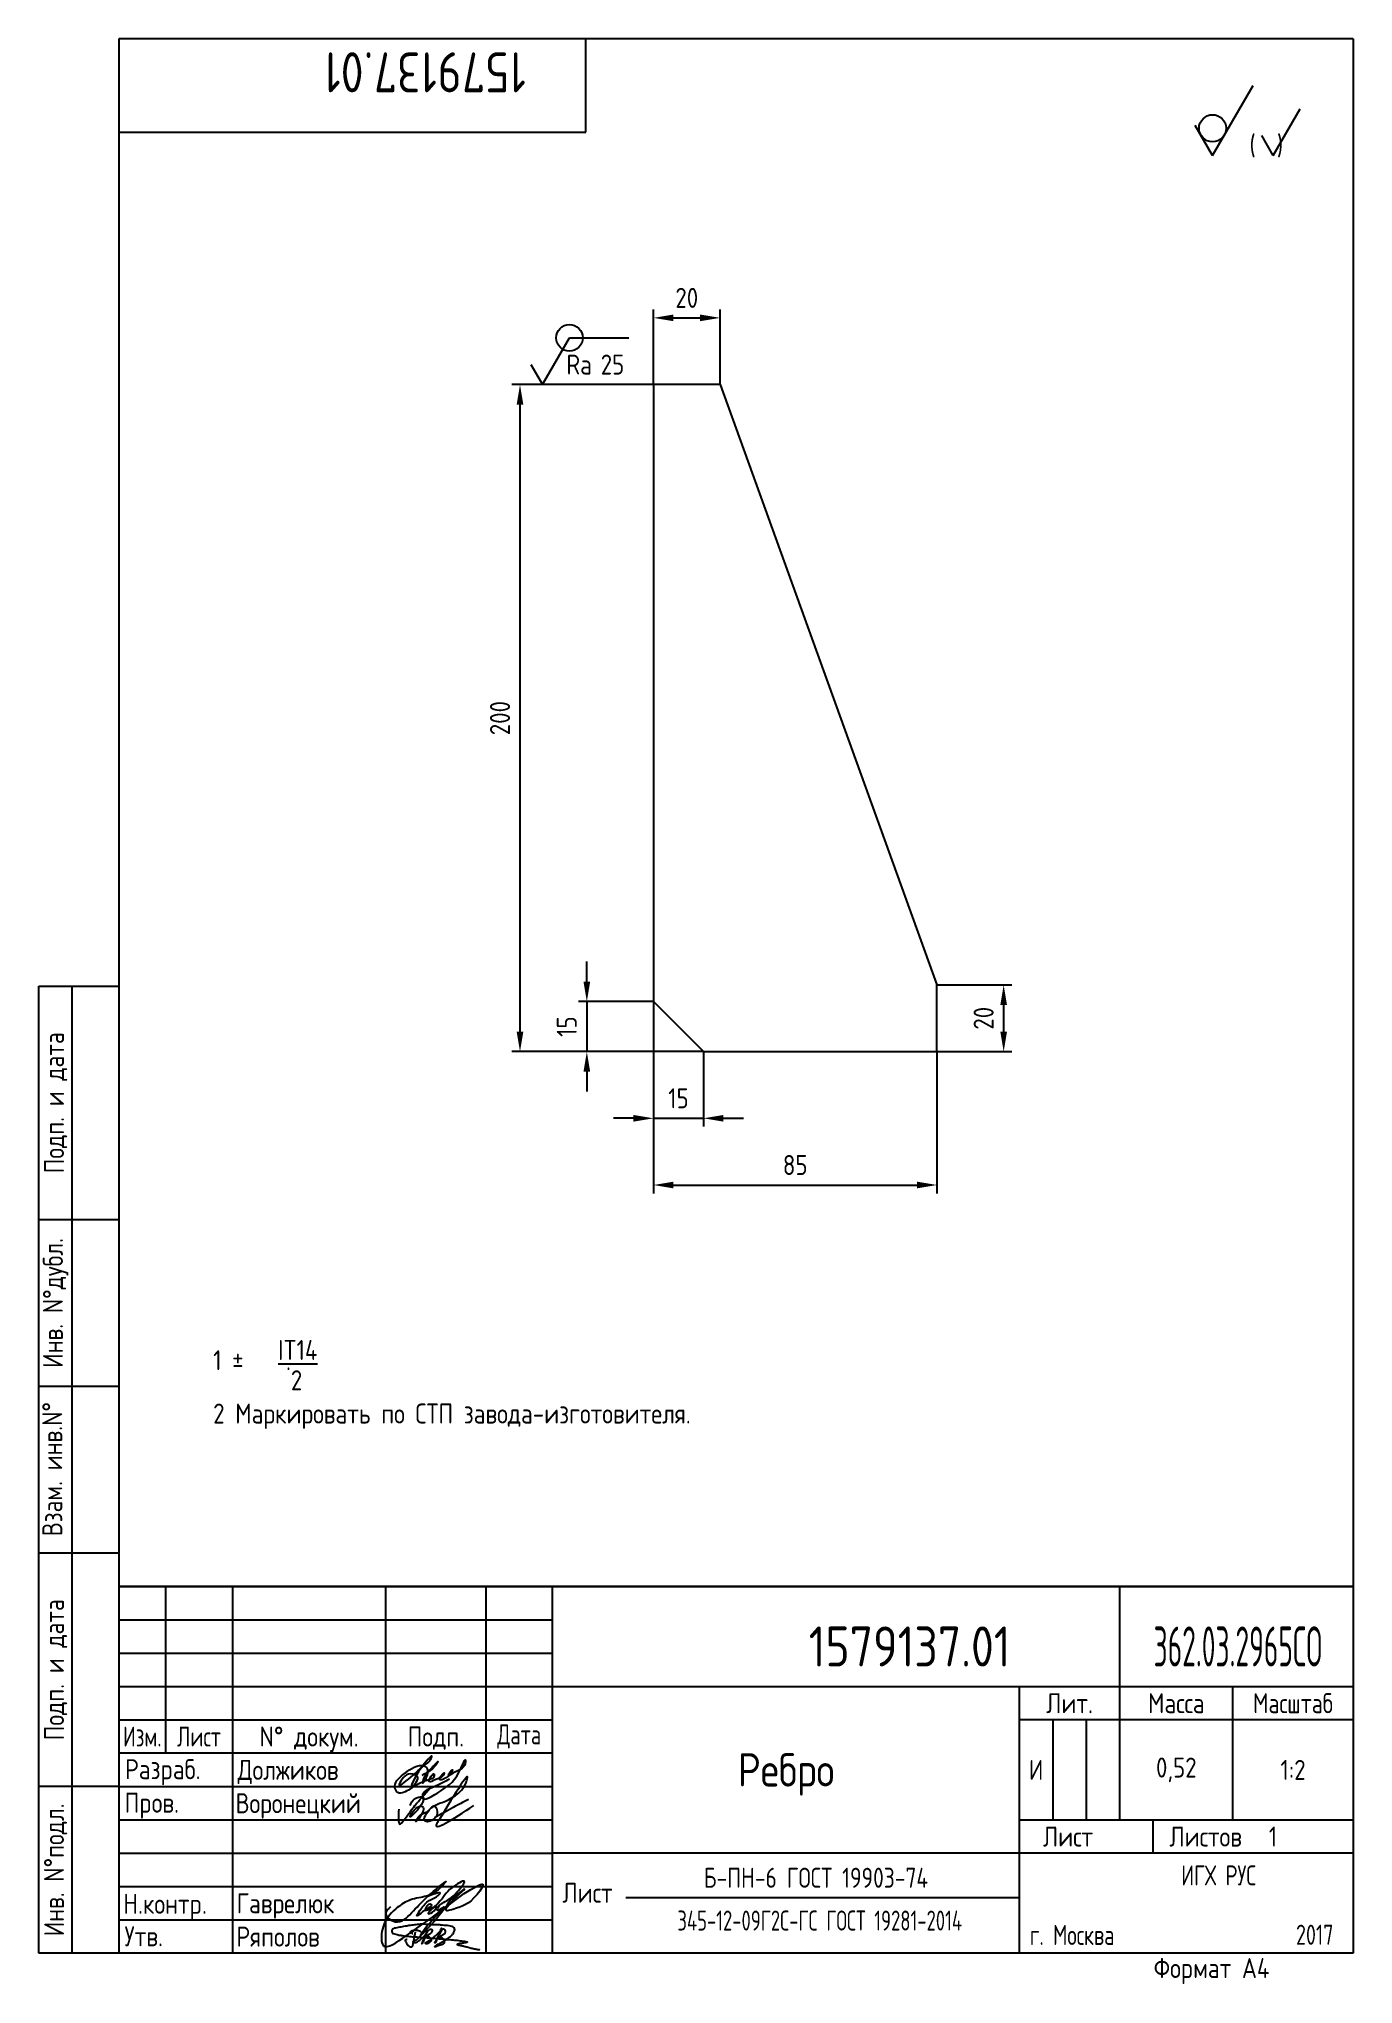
# Paper-space layout 'A4' of a CAD drawing. Header units: millimetres. Extents: x 293 to 490, y -6 to 286.
# The model-space entities are those that its viewports show. They can reach past a viewport. Long polylines and large blocks are cut down to what shows.
import ezdxf
from ezdxf.enums import TextEntityAlignment as Align

# ---------------------------------------------------------------- set-up
doc = ezdxf.new("R2010")
doc.units = ezdxf.units.MM
doc.header["$LTSCALE"] = 0.15
for name, color, linetype in [('Bord', 1, 'Continuous'), ('Cont', 6, 'Continuous'), ('Dim', 7, 'Continuous'), ('Text', 3, 'Continuous'), ('Textb', 6, 'Continuous'), ('TEXTRUS', 3, 'Continuous')]:
    doc.layers.add(name, color=color, linetype=linetype)
doc.layers.get('Defpoints').off()
doc.styles.add('Style1', font='romans.shx', dxfattribs={"width": 0.8})
doc.dimstyles.new('LIN2', dxfattribs={"dimscale": 2, "dimtxt": 3, "dimasz": 3, "dimexe": 1.25, "dimexo": 0, "dimgap": 1.5, "dimtad": 1, "dimdsep": 46, "dimtxsty": 'Style1', "dimcen": 2.5, "dimclrt": 3, "dimadec": 0, "dimazin": 0, "dimtfac": 1, "dimtmove": 0, "dimatfit": 3, "dimfxl": 1, "dimarcsym": 0})

# ---------------------------------------------------------------- blocks, each defined once
blk = doc.blocks.new('sherISO_12')
at = {"layer": 'Cont'}
for q in [(-15, -6.96), (-23.66, -12.96)]:
    blk.add_line((-21.06, -17.46), q, dxfattribs=at)
blk.add_circle((-21.06, -13.39), 2.03, dxfattribs=at)
at = {"layer": 'Text'}
for q in [(-7.92, -10.46), (-13.69, -14.46)]:
    blk.add_line((-11.96, -17.46), q, dxfattribs=at)
at = {"layer": 'Text', "style": 'Style1', "width": 0.8}
blk.add_text('(  )', height=3, dxfattribs=at).set_placement((-15.53, -17.46))
blk = doc.blocks.new('A4')
at = {"layer": 'Bord'}
for p, q in [((20, 55), (85, 55)), ((20, 50), (85, 50)), ((20, 45), (85, 45)), ((160, 40), (160, 25)), ((165, 40), (165, 25)), ((20, 30), (85, 30)), ((20, 25), (85, 25)), ((20, 20), (85, 20)), ((20, 15), (85, 15)), ((20, 10), (85, 10))]:
    blk.add_line(p, q, dxfattribs=at)
at = {"layer": 'Cont'}
for p, q in [((205, 292), (20, 292)), ((20, 292), (20, 5)), ((90, 278), (90, 292)), ((205, 292), (205, 5)), ((20, 278), (90, 278)), ((8, 5), (8, 150)), ((8, 150), (20, 150)), ((13, 5), (13, 150)), ((8, 115), (20, 115)), ((20, 90), (8, 90)), ((20, 65), (8, 65)), ((205, 60), (20, 60)), ((20, 60), (205, 60)), ((27, 60), (27, 35)), ((37, 60), (37, 5)), ((60, 5), (60, 60)), ((75, 60), (75, 5)), ((85, 5), (85, 60)), ((170, 60), (170, 25)), ((85, 45), (205, 45)), ((155, 5), (155, 45)), ((187, 25), (187, 45)), ((20, 40), (85, 40)), ((205, 40), (155, 40)), ((85, 35), (20, 35)), ((20, 30), (8, 30)), ((155, 25), (205, 25)), ((175, 25), (175, 20)), ((205, 20), (85, 20)), ((20, 5), (8, 5)), ((205, 5), (20, 5))]:
    blk.add_line(p, q, dxfattribs=at)
at = {"layer": 'Text', "style": 'Style1', "width": 0.8}
for s, p in [('Подп. и дата', (10.5, 132.5)), ('Инв. N%%dдубл.', (10.5, 102.5)), ('Взам. инв.N%%d ', (10, 78.38)), ('Подп. и дата', (10.5, 47.5)), ('Инв. N%%dподл.', (10.5, 17.5))]:
    blk.add_text(s, height=3, rotation=90, dxfattribs=at).set_placement(p, align=Align.MIDDLE)
at = {"layer": 'Text', "style": 'Style1'}
for s, width, p in [('Лит.', 0.8, (162.5, 42.5)), ('Масса', 0.8, (178.5, 42.5)), ('Масштаб', 0.75, (196, 42.5)), ('Изм.', 0.7, (23.5, 37.5)), ('Лист', 0.7, (32, 37.5)), ('N%%d докум.', 0.8, (48.5, 37.5)), ('Подп.', 0.8, (67.5, 37.5)), ('Лист', 0.8, (162.27, 22.5)), ('Листов', 0.8, (182.9, 22.5))]:
    blk.add_text(s, height=3, dxfattribs=dict(at, width=width)).set_placement(p, align=Align.MIDDLE_CENTER)
at = {"layer": 'Text', "style": 'Style1', "width": 0.7}
for s, p in [('Дата', (80, 37.5)), ('ИГХ РУС', (184.86, 16.69))]:
    blk.add_text(s, height=3, dxfattribs=at).set_placement(p, align=Align.MIDDLE)
at = {"layer": 'Text', "style": 'Style1'}
for s, width, p in [('Разpаб.', 0.8, (20.92, 31.1)), ('Пpов.', 0.8, (20.84, 26.08)), ('Н.контp.', 0.8, (20.65, 10.92)), ('Утв.', 0.8, (20.84, 6.06)), ('г. Москва', 0.7, (156.55, 6.25)), ('Фоpмат А4', 0.8, (175.11, 1.29))]:
    blk.add_text(s, height=3, dxfattribs=dict(at, width=width)).set_placement(p)
for tag, p, width in [('ФИО', (39, 31), 0.8), ('ФИО', (39, 26), 0.8), ('ГОСТ_СОРТАМЕНТА', (98.19, 14), 0.8), ('ФИО', (39, 11), 0.8), ('ФИО', (39, 6), 0.8), ('200', (192.85, 6.29), 0.7)]:
    blk.add_attdef(tag, p, '', height=3, dxfattribs=dict(at, width=width))
at = {"layer": 'Text', "style": 'Style1', "width": 0.8}
for tag, p in [('И', (157.49, 32.5)), ('700', (178.5, 32.5)), ('1:20', (196, 32.5))]:
    blk.add_attdef(tag, text='', height=3, dxfattribs=at).set_placement(p, align=Align.MIDDLE)
blk.add_attdef('Сборочный_чертеж', text='', height=3, dxfattribs=at).set_placement((120, 21.3), align=Align.CENTER)
for tag, p in [('1', (171.12, 22.5)), ('2', (193, 22.5))]:
    blk.add_attdef(tag, text='', height=3, dxfattribs=at).set_placement(p, align=Align.MIDDLE_CENTER)
blk.add_attdef('ЛИСТ', text='', height=3, dxfattribs=at).set_placement((85.99, 12.5), align=Align.MIDDLE_LEFT)
at = {"layer": 'Text', "style": 'Style1', "width": 0.7}
blk.add_attdef('%%OГОСТ_ТЕХ._ТРЕБОВАНИЙ', text='', height=3, dxfattribs=at).set_placement((98.19, 8), align=Align.BOTTOM_LEFT)
at = {"layer": 'Textb', "style": 'Style1', "width": 0.8}
blk.add_attdef('1234567', (81, 290), '', height=6, rotation=180, dxfattribs=at)
blk.add_attdef('1234567', (123.4, 48), '', height=6, dxfattribs=at)
for tag, height, p in [('123ХЯ', 6, (183.62, 48)), ('НАИМЕНОВАНИЕ', 5, (120, 30))]:
    blk.add_attdef(tag, text='', height=height, dxfattribs=at).set_placement(p, align=Align.CENTER)
blk = doc.blocks.new('A$C63F45750')
at = {"layer": 'Text'}
for points, knots in [([(3.17, 2.37), (3.12, 2.38), (3.04, 2.41), (2.94, 2.5), (2.85, 2.57), (2.79, 2.69), (2.87, 2.77), (2.99, 2.84), (3.16, 2.89), (3.36, 2.93), (3.6, 2.95), (3.82, 2.92), (4.05, 2.87), (4.25, 2.78), (4.45, 2.63), (4.46, 2.42), (4.38, 2.26), (4.28, 2.1), (4.17, 1.94), (4.03, 1.78), (3.89, 1.62), (3.75, 1.52), (3.63, 1.43), (3.49, 1.36), (3.35, 1.3), (3.24, 1.25), (3.16, 1.21), (3.12, 1.15), (3.19, 1.1), (3.27, 1.09), (3.4, 1.07), (3.55, 1.07), (3.72, 1.12), (3.92, 1.19), (4.1, 1.34), (4.26, 1.51), (4.44, 1.65), (4.59, 1.81), (4.74, 1.93), (4.84, 2.04), (4.93, 2.14), (5.07, 2.29), (5.19, 2.53), (5.28, 2.68), (5.35, 2.96), (5.23, 2.66), (5.2, 2.44), (5.04, 2.09), (4.95, 1.81), (4.86, 1.57), (4.75, 1.31), (4.67, 1.12), (4.46, 0.78), (4.62, 1.17), (4.71, 1.45), (4.88, 1.74), (5.01, 2), (5.08, 2.19), (5.19, 2.4), (5.32, 2.58), (5.4, 2.75), (5.52, 2.89), (5.65, 3.04), (5.85, 3.1), (6.02, 3.03), (6.08, 2.87), (6.03, 2.7), (5.9, 2.51), (5.7, 2.37), (5.55, 2.23), (5.4, 2.17), (5.31, 2.12), (5.12, 2.09), (5.35, 2.07), (5.48, 2), (5.64, 1.93), (5.75, 1.8), (5.85, 1.67), (5.89, 1.54), (5.89, 1.37), (5.8, 1.2), (5.63, 1.06), (5.41, 0.94), (5.23, 0.86), (5.02, 0.92), (5.13, 1.1), (5.28, 1.16), (5.44, 1.27), (5.61, 1.36), (5.74, 1.46), (5.86, 1.53), (5.95, 1.61), (6.05, 1.69), (6.15, 1.77), (6.28, 1.87), (6.46, 2.02), (6.65, 2.19), (6.83, 2.37), (6.98, 2.49), (7.11, 2.61), (7.2, 2.74), (7.32, 2.84), (7.42, 2.97), (7.48, 3.08), (7.48, 3.27), (7.34, 3.08), (7.28, 2.94), (7.18, 2.69), (7.1, 2.46), (7, 2.22), (6.93, 1.98), (6.83, 1.78), (6.73, 1.55), (6.67, 1.34), (6.6, 1.14), (6.56, 1.03), (6.39, 0.99), (6.62, 1.33), (6.75, 1.54), (6.93, 1.87), (7.05, 2.08), (7.18, 2.32), (7.33, 2.6), (7.47, 2.89), (7.6, 3.07), (7.79, 3.18), (7.95, 3.01), (8, 2.81), (7.99, 2.62), (7.94, 2.46), (7.83, 2.33), (7.69, 2.22), (7.53, 2.11), (7.37, 2.03), (7.21, 1.99), (7.11, 1.97), (6.89, 1.98), (7.07, 1.94), (7.15, 1.9), (7.27, 1.88), (7.39, 1.84), (7.52, 1.81), (7.62, 1.72), (7.7, 1.62), (7.78, 1.51), (7.83, 1.39), (7.87, 1.26), (7.88, 1.13), (7.86, 0.99), (7.75, 0.88), (7.6, 0.77), (7.4, 0.73), (7.19, 0.66), (6.97, 0.55), (6.71, 0.48), (6.57, 0.44), (6.42, 0.42), (6.52, 0.58), (6.61, 0.64), (6.81, 0.78), (7.06, 0.89), (7.33, 1.04), (7.55, 1.16), (7.7, 1.24), (7.84, 1.32), (7.99, 1.43), (8.21, 1.58), (8.48, 1.76), (8.74, 1.95), (8.97, 2.12), (9.1, 2.29), (9.23, 2.44), (9.3, 2.6), (9.37, 2.74), (9.42, 2.92), (9.45, 3.13), (9.21, 3.48), (8.67, 3.59), (8.09, 3.63), (7.57, 3.66), (7.06, 3.74), (6.57, 3.75), (6.09, 3.74), (5.67, 3.78), (5.28, 3.78), (4.96, 3.81), (4.65, 3.83), (4.31, 3.82), (3.97, 3.79), (3.61, 3.74), (3.22, 3.67), (2.86, 3.66), (2.53, 3.61), (2.18, 3.52), (1.78, 3.54), (1.38, 3.37), (0.96, 3.35), (0.58, 3.24), (0.25, 3.19), (0.03, 3.06), (-0.03, 2.83), (0.02, 2.6), (0.26, 2.38), (0.59, 2.33), (1, 2.2), (1.48, 2.15), (1.93, 2.05), (2.35, 2.02), (2.72, 2.01), (3.11, 1.94), (3.68, 1.94), (4.25, 1.83), (4.91, 1.87), (5.53, 1.76), (6.13, 1.72), (6.73, 1.71), (7.32, 1.62), (7.99, 1.55), (8.64, 1.54), (9.16, 1.46), (9.61, 1.42), (10.03, 1.4), (10.41, 1.32), (10.73, 1.29), (11.01, 1.24), (11.18, 1.23), (11.42, 1.14), (11.18, 1.06), (11.01, 1.03), (10.71, 0.98), (10.37, 0.92), (10.1, 0.91), (9.65, 0.75), (10.22, 0.67), (10.54, 0.59), (11.08, 0.47), (11.61, 0.35), (12.17, 0.15), (12.64, 0.08), (12.98, 0.03), (13.11, 0.01), (13.18, 0)], [0, 0, 0, 0, 0.153866, 0.270441, 0.388867, 0.510533, 0.592156, 0.71333, 0.90842, 1.11344, 1.349254, 1.61246, 1.782219, 2.047249, 2.291879, 2.451528, 2.651081, 2.806158, 3.017979, 3.227348, 3.462381, 3.633009, 3.75766, 3.920516, 4.080796, 4.214529, 4.291786, 4.349969, 4.397594, 4.50822, 4.594826, 4.799244, 4.954392, 5.128468, 5.437537, 5.632649, 5.842485, 6.094987, 6.293219, 6.410959, 6.551192, 6.687808, 7.022147, 7.294342, 7.425356, 7.52079, 7.946481, 8.313051, 8.59833, 8.833695, 9.090496, 9.427695, 9.601191, 9.883219, 10.093306, 10.673943, 10.798776, 10.974628, 11.287247, 11.486184, 11.648652, 11.848902, 12.027194, 12.25348, 12.40059, 12.537783, 12.716293, 12.91523, 13.208551, 13.438489, 13.549668, 13.67779, 13.77127, 13.930001, 14.029091, 14.272112, 14.434836, 14.547084, 14.739051, 14.830983, 15.061241, 15.268922, 15.500489, 15.788979, 15.879568, 16.024283, 16.221854, 16.418714, 16.593102, 16.783247, 16.91018, 17.018213, 17.135263, 17.278205, 17.430482, 17.620087, 17.979626, 18.191789, 18.388716, 18.565718, 18.714854, 18.857929, 19.039974, 19.171375, 19.283034, 19.400085, 19.618058, 19.882245, 20.150781, 20.377854, 20.649532, 20.89723, 21.042543, 21.40016, 21.557817, 21.667145, 21.752781, 21.926256, 22.412297, 22.813145, 22.961412, 23.171289, 23.607257, 23.940428, 24.110007, 24.291214, 24.48084, 24.697609, 24.904078, 25.034245, 25.218018, 25.407651, 25.573473, 25.787447, 25.930292, 26.051316, 26.18846, 26.285312, 26.406799, 26.52425, 26.630463, 26.793722, 26.898606, 27.029313, 27.171012, 27.314101, 27.419918, 27.580557, 27.709367, 27.829268, 28.024364, 28.266961, 28.41242, 28.705761, 28.989137, 29.187748, 29.233768, 29.332802, 29.529535, 29.667094, 30.039923, 30.332117, 30.61061, 30.769982, 30.856778, 31.109923, 31.313488, 31.656425, 32.066331, 32.296628, 32.49714, 32.710276, 32.891468, 33.014834, 33.177747, 33.444503, 33.618009, 34.409008, 34.914636, 35.419802, 35.95397, 36.458179, 36.88069, 37.388403, 37.738353, 38.034261, 38.353468, 38.693154, 39.037638, 39.391136, 39.787481, 40.203773, 40.488977, 40.784975, 41.26625, 41.668005, 42.070065, 42.499388, 42.869834, 43.079573, 43.213439, 43.554591, 43.717296, 44.153724, 44.506336, 45.019111, 45.587859, 45.90191, 46.270392, 46.703958, 47.093115, 47.952647, 48.44014, 49.079253, 49.808223, 50.268654, 50.851051, 51.604831, 52.298429, 52.776925, 53.1907, 53.661988, 54.042386, 54.348524, 54.616841, 54.853814, 54.983777, 55.126096, 55.333328, 55.613101, 56.008732, 56.315809, 56.59982, 56.87931, 57.399251, 57.889617, 58.432507, 59.066698, 59.660314, 59.862668, 60.07277, 60.07277, 60.07277, 60.07277]), ([(2.31, 1.53), (2.26, 1.52), (2.17, 1.51), (2.06, 1.48), (1.93, 1.38), (2.07, 1.25), (2.14, 1.11), (2.26, 0.93), (2.39, 0.72), (2.57, 0.54), (2.71, 0.44), (2.86, 0.4), (3.02, 0.43), (3.14, 0.54), (3.21, 0.79), (3.25, 1.07), (3.31, 1.4), (3.35, 1.67), (3.38, 1.92), (3.47, 2.19), (3.5, 2.43), (3.54, 2.59), (3.56, 2.64)], [0, 0, 0, 0, 0.15847, 0.269731, 0.363591, 0.555514, 0.688037, 0.848606, 1.204359, 1.433632, 1.58673, 1.729549, 1.880686, 2.057874, 2.19169, 2.63505, 2.928153, 3.184121, 3.441863, 3.696117, 4.025873, 4.178055, 4.178055, 4.178055, 4.178055])]:
    blk.add_open_spline(points, degree=3, knots=knots, dxfattribs=at)
blk = doc.blocks.new('*D4')
at = {"layer": 'Dim', "color": 0, "lineweight": -2, "transparency": 16777216}
for p, q in [((400.6, 117.25), (400.6, 74.75)), ((315.6, 97.25), (315.6, 74.75)), ((321.6, 77.25), (394.6, 77.25))]:
    blk.add_line(p, q, dxfattribs=at)
at = {"layer": 'Dim', "color": 0, "transparency": 16777216}
for points in [[(321.6, 78.25), (321.6, 76.25), (315.6, 77.25)], [(394.6, 78.25), (394.6, 76.25), (400.6, 77.25)]]:
    blk.add_solid(points, dxfattribs=at)
at = {"layer": 'Dim', "color": 3, "transparency": 16777216, "insert": (358.1, 83.25), "char_height": 6, "attachment_point": 5, "style": 'Style1'}
blk.add_mtext('85', dxfattribs=at)
blk = doc.blocks.new('*D5')
at = {"layer": 'Dim', "color": 0, "lineweight": -2, "transparency": 16777216}
for p, q in [((315.6, 317.25), (273.1, 317.25)), ((275.6, 123.25), (275.6, 311.25)), ((295.63, 117.25), (273.1, 117.25))]:
    blk.add_line(p, q, dxfattribs=at)
at = {"layer": 'Dim', "color": 0, "transparency": 16777216}
for points in [[(274.6, 311.25), (276.6, 311.25), (275.6, 317.25)], [(274.6, 123.25), (276.6, 123.25), (275.6, 117.25)]]:
    blk.add_solid(points, dxfattribs=at)
at = {"layer": 'Dim', "color": 3, "transparency": 16777216, "insert": (269.6, 217.25), "char_height": 6, "attachment_point": 5, "rotation": 90, "style": 'Style1'}
blk.add_mtext('200', dxfattribs=at)
blk = doc.blocks.new('A$C6CF913E7')
at = {"layer": 'Text'}
blk.add_circle((0, 0), 2, dxfattribs=at)
blk = doc.blocks.new('SHERISO_07')
at = {"layer": 'Text'}
blk.add_line((4.04, 7), (12.93, 7), dxfattribs=at)
blk.add_lwpolyline([(-1.73, 3), (0, 0), (4.04, 7)], dxfattribs=at)
blk.add_blockref('A$C6CF913E7', (4.04, 7))
at = {"layer": 'Text', "style": 'Style1', "width": 0.8}
blk.add_text('Ra', height=3, dxfattribs=at).set_placement((3.58, 1.5))
blk.add_attdef('25', (8.73, 1.5), '', height=3, dxfattribs=at)
blk = doc.blocks.new('*D6')
at = {"layer": 'Dim', "color": 0, "lineweight": -2, "transparency": 16777216}
for p, q in [((315.6, 132.25), (315.6, 94.75)), ((330.6, 117.25), (330.6, 94.75)), ((309.6, 97.25), (303.6, 97.25)), ((315.6, 97.25), (330.6, 97.25)), ((336.6, 97.25), (342.6, 97.25))]:
    blk.add_line(p, q, dxfattribs=at)
at = {"layer": 'Dim', "color": 0, "transparency": 16777216}
for points in [[(309.6, 98.25), (309.6, 96.25), (315.6, 97.25)], [(336.6, 98.25), (336.6, 96.25), (330.6, 97.25)]]:
    blk.add_solid(points, dxfattribs=at)
at = {"layer": 'Dim', "color": 3, "transparency": 16777216, "insert": (323.1, 103.25), "char_height": 6, "attachment_point": 5, "style": 'Style1'}
blk.add_mtext('15', dxfattribs=at)
blk = doc.blocks.new('*D7')
at = {"layer": 'Dim', "color": 0, "lineweight": -2, "transparency": 16777216}
for p, q in [((295.63, 138.25), (295.63, 144.25)), ((315.6, 132.25), (293.13, 132.25)), ((295.63, 132.25), (295.63, 117.25)), ((330.6, 117.25), (293.13, 117.25)), ((295.63, 111.25), (295.63, 105.25))]:
    blk.add_line(p, q, dxfattribs=at)
at = {"layer": 'Dim', "color": 0, "transparency": 16777216}
for points in [[(294.63, 138.25), (296.63, 138.25), (295.63, 132.25)], [(294.63, 111.25), (296.63, 111.25), (295.63, 117.25)]]:
    blk.add_solid(points, dxfattribs=at)
at = {"layer": 'Dim', "color": 3, "transparency": 16777216, "insert": (289.63, 124.75), "char_height": 6, "attachment_point": 5, "rotation": 90, "style": 'Style1'}
blk.add_mtext('15', dxfattribs=at)
blk = doc.blocks.new('*D8')
at = {"layer": 'Dim', "color": 0, "lineweight": -2, "transparency": 16777216}
for p, q in [((315.6, 317.25), (315.6, 339.75)), ((335.6, 317.25), (335.6, 339.75)), ((321.6, 337.25), (329.6, 337.25))]:
    blk.add_line(p, q, dxfattribs=at)
at = {"layer": 'Dim', "color": 0, "transparency": 16777216}
for points in [[(321.6, 338.25), (321.6, 336.25), (315.6, 337.25)], [(329.6, 338.25), (329.6, 336.25), (335.6, 337.25)]]:
    blk.add_solid(points, dxfattribs=at)
at = {"layer": 'Dim', "color": 3, "transparency": 16777216, "insert": (325.6, 343.25), "char_height": 6, "attachment_point": 5, "style": 'Style1'}
blk.add_mtext('20', dxfattribs=at)
blk = doc.blocks.new('*D9')
at = {"layer": 'Dim', "color": 0, "lineweight": -2, "transparency": 16777216}
for p, q in [((400.6, 137.25), (423.1, 137.25)), ((420.6, 131.25), (420.6, 123.25)), ((400.6, 117.25), (423.1, 117.25))]:
    blk.add_line(p, q, dxfattribs=at)
at = {"layer": 'Dim', "color": 0, "transparency": 16777216}
for points in [[(419.6, 131.25), (421.6, 131.25), (420.6, 137.25)], [(419.6, 123.25), (421.6, 123.25), (420.6, 117.25)]]:
    blk.add_solid(points, dxfattribs=at)
at = {"layer": 'Dim', "color": 3, "transparency": 16777216, "insert": (414.6, 127.25), "char_height": 6, "attachment_point": 5, "rotation": 90, "style": 'Style1'}
blk.add_mtext('20', dxfattribs=at)

msp = doc.modelspace()

# ---------------------------------------------------------------- linework, layer by layer
at = {"layer": 'Cont'}
for p, q in [((315.596, 317.254), (315.596, 132.254)), ((335.596, 317.254), (315.596, 317.254)), ((335.596, 317.254), (400.596, 137.254)), ((400.596, 117.254), (400.596, 137.254)), ((315.596, 132.254), (330.596, 117.254)), ((330.596, 117.254), (400.596, 117.254))]:
    msp.add_line(p, q, dxfattribs=at)

# ---------------------------------------------------------------- block references
at = {"layer": 'Dim', "xscale": 2, "yscale": 2, "zscale": 2}
msp.add_blockref('SHERISO_07', (282.341, 317.254), dxfattribs=at).add_auto_attribs({'25': '25'})

# ---------------------------------------------------------------- dimensions: what is measured, and where the dimension line sits
at = {"layer": 'Dim'}
for base, p1, p2, picture, middle in [((335.596, 337.254), (315.596, 317.254), (335.596, 317.254), '*D8', (325.596, 343.254)), ((330.596, 97.254), (315.596, 132.254), (330.596, 117.254), '*D6', (323.096, 103.254)), ((400.596, 77.254), (315.596, 97.254), (400.596, 117.254), '*D4', (358.096, 83.254))]:
    dim = msp.add_linear_dim(base=base, p1=p1, p2=p2, dimstyle='LIN2', dxfattribs=at)
    dim.commit()
    dim.dimension.update_dxf_attribs({"geometry": picture, "text_midpoint": middle})
for base, p1, p2, picture, middle in [((275.596, 317.254), (295.627, 117.254), (315.596, 317.254), '*D5', (269.596, 217.254)), ((295.627, 117.254), (315.596, 132.254), (330.596, 117.254), '*D7', (289.627, 124.754)), ((420.596, 117.254), (400.596, 137.254), (400.596, 117.254), '*D9', (414.596, 127.254))]:
    dim = msp.add_linear_dim(base=base, p1=p1, p2=p2, angle=90, dimstyle='LIN2', dxfattribs=at)
    dim.commit()
    dim.dimension.update_dxf_attribs({"geometry": picture, "text_midpoint": middle})

psp = doc.layouts.new('A4')

# ---------------------------------------------------------------- linework, layer by layer
at = {"layer": 'Bord'}
psp.add_line((381.25, 7.4), (440.28, 7.4), dxfattribs=at)
at = {"layer": 'Text'}
for points, knots in [([(354.84, 25.14), (354.07, 24.72), (352.76, 24), (350.89, 23.42), (350.56, 21.48), (355.49, 24.59), (355.82, 25.2), (357.23, 28.22), (357.2, 26.79), (356.32, 26.66), (354.13, 25.19), (355.45, 26.94), (354.91, 25.42), (352.39, 24.32), (354.28, 26.49), (353.73, 25.29), (353.01, 25.32), (351.14, 24.08), (352.48, 26.34), (352.6, 25.24), (350.69, 24.8), (349.42, 23.97), (347.27, 22.62), (346.22, 24.35), (347.73, 25.77), (349.14, 26.73), (350.42, 27.37), (351.38, 26.96), (351.79, 25.96), (350.49, 23.65), (351.19, 25.94), (351.79, 26.39), (353.44, 28.2), (352.45, 26.75), (351.72, 26.21), (350.91, 25.81), (350.67, 25.69)], [0, 0, 0, 0, 2.703743, 4.672825, 5.02799, 7.955933, 13.437489, 13.883188, 14.189441, 16.413959, 17.478513, 18.47964, 18.959294, 20.910841, 22.003091, 22.470554, 23.533771, 24.710748, 26.01626, 26.201331, 27.488187, 30.382065, 32.258784, 33.069724, 35.439902, 37.010787, 38.612861, 39.32109, 39.818865, 41.83144, 42.782113, 44.494961, 45.867914, 46.467245, 48.290622, 49.101188, 49.101188, 49.101188, 49.101188]), ([(349.19, 24.36), (349.61, 25.28), (350.14, 26.46), (352.41, 29.03), (351.96, 27.86), (350.46, 26.83), (346.25, 22.72), (347.9, 25.47), (348.88, 26.15), (350.44, 25.46), (349.81, 24.65), (349.29, 23.96), (349.12, 24.23), (349.16, 24.31), (349.19, 24.36)], [0, 0, 0, 0, 4.062617, 5.226919, 5.800291, 6.663227, 11.774431, 12.938639, 14.11351, 15.354081, 16.396133, 16.918576, 17.03251, 17.182794, 17.182794, 17.182794, 17.182794]), ([(348.92, 21.17), (349.08, 21.55), (349.39, 22.3), (351.9, 22.86), (350.09, 20.41), (348.57, 19.07), (349.62, 21.07), (351.77, 21.14), (349.3, 17.84), (350.36, 20.05), (351.52, 19.95), (352.5, 21.45), (353.34, 20.07), (352.5, 18.74), (350.47, 18.73), (352.05, 21.14), (354.45, 21.81), (356.82, 23.09), (358.32, 27.52), (354.53, 20.99), (351.87, 16.85), (355.34, 19.12), (358.48, 21.17)], [0, 0, 0, 0, 1.213353, 2.399709, 5.497648, 5.861317, 7.611627, 8.43806, 10.837371, 11.583123, 13.461301, 14.534506, 15.162086, 17.217848, 17.944717, 20.123775, 21.948027, 26.460707, 27.144718, 34.52243, 35.159468, 41.304292, 41.304292, 41.304292, 41.304292]), ([(347.23, 20.61), (347.19, 20.16), (347.12, 19.5), (347.28, 17.96), (348.61, 19.86), (349.74, 21.29), (351.12, 22.9), (351.93, 23.84)], [0, 0, 0, 0, 1.523947, 2.237958, 3.351836, 5.856423, 9.374056, 9.374056, 9.374056, 9.374056]), ([(357.66, 22.06), (356.89, 21.67), (355.17, 20.8), (353.5, 19.84), (352.58, 19.32)], [0, 0, 0, 0, 2.587978, 5.77327, 5.77327, 5.77327, 5.77327]), ([(345.97, 5.98), (345.63, 5.67), (344.75, 4.87), (347.14, 3.01), (350.27, 6.26), (351.77, 7.88), (354.66, 10.1), (352.76, 8.02), (351.35, 7.5), (348.65, 7.11), (346.35, 5.45), (344.61, 3.41), (344.47, -1.11), (350.62, 3.26), (354.37, 5.86), (357.66, 8.57), (360.33, 9.7), (358.01, 6.36), (356.72, 6.05), (353.4, 4.99), (355.67, 7.42), (357.74, 9.14), (355.05, 7.33), (353.95, 5.23), (349.16, 0.1), (351.77, 3.59), (354.88, 6.81), (352.75, 5.01), (353.3, 6.33), (354.46, 6.86), (355.65, 7.72), (357.91, 10.57), (354.28, 8.46), (353.99, 7.15), (350.94, 4.55), (352.56, 5.24), (353.16, 6.47), (352.11, 5.69), (350.8, 5.16), (351.86, 6.81), (352.22, 6.09), (351.14, 5.63), (349.34, 3.87), (350.83, 6.11), (351.74, 7.07), (352.9, 7.39), (353.86, 8.42), (352.61, 7.94), (351.57, 7.54)], [0, 0, 0, 0, 1.17994, 3.087717, 5.863103, 12.338328, 12.854096, 14.088578, 16.834551, 19.302558, 21.570562, 25.210018, 27.650956, 31.348291, 40.129863, 44.562748, 45.223917, 46.979401, 51.214655, 52.099288, 55.323111, 56.227801, 58.471865, 60.028126, 65.752911, 68.466223, 71.038525, 71.934922, 72.780229, 73.495807, 76.028152, 77.999346, 80.11892, 83.1954, 85.334448, 86.270878, 87.060466, 88.110212, 88.803314, 89.989889, 90.197567, 90.706974, 92.884587, 94.19917, 96.055742, 97.375783, 97.753899, 99.636325, 99.636325, 99.636325, 99.636325])]:
    psp.add_open_spline(points, degree=3, knots=knots, dxfattribs=at)

# ---------------------------------------------------------------- block references
ref = psp.add_blockref('A4', (285.28, -5.98))
ref.add_attrib('ФИО', 'Должиков', (323.06, 25.02), dxfattribs={"layer": 'Text', "height": 3, "style": 'Style1', "width": 0.8})
ref.add_attrib('123ХЯ', '362.03.2965СО', dxfattribs={"layer": 'Textb', "height": 6, "style": 'Style1', "width": 0.48}).set_placement((473, 42.02), align=Align.CENTER)
ref.add_attrib('1234567', '1579137.01', (408.68, 42.02), dxfattribs={"layer": 'Textb', "height": 6, "style": 'Style1', "width": 0.8})
ref.add_attrib('НАИМЕНОВАНИЕ', 'Ребро', dxfattribs={"layer": 'Textb', "height": 5, "style": 'Style1', "width": 0.8}).set_placement((405.28, 24.02), align=Align.CENTER)
ref.add_attrib('И', 'И', dxfattribs={"layer": 'Text', "height": 3, "style": 'Style1', "width": 0.8}).set_placement((442.77, 26.52), align=Align.MIDDLE)
ref.add_attrib('700', '0,52', dxfattribs={"layer": 'Text', "height": 3, "style": 'Style1', "width": 0.8}).set_placement((463.78, 26.52), align=Align.MIDDLE)
ref.add_attrib('1:20', '1:2', dxfattribs={"layer": 'Text', "height": 3, "style": 'Style1', "width": 0.8}).set_placement((481.28, 26.52), align=Align.MIDDLE)
ref.add_attrib('2', '1', dxfattribs={"layer": 'Text', "height": 3, "style": 'Style1', "width": 0.8}).set_placement((478.28, 16.52), align=Align.MIDDLE_CENTER)
ref.add_attrib('200', '2017', (481.72, 0.31), dxfattribs={"layer": 'Text', "height": 3, "style": 'Style1', "width": 0.7})
ref.add_attrib('1234567', '1579137.01', (366.28, 284.02), dxfattribs={"layer": 'Textb', "height": 6, "rotation": 180, "style": 'Style1', "width": 0.8})
at = {"layer": 'Cont'}
psp.add_blockref('A$C63F45750', (346.18, -0.44), dxfattribs=at)
at = {"layer": 'Dim'}
psp.add_blockref('sherISO_12', (490.28, 286.02), dxfattribs=at)

# ---------------------------------------------------------------- texts
at = {"layer": 'Text', "style": 'Style1', "width": 0.8}
for s, p in [('%%uIT14', (329.13, 87.97)), ('1 %%P    .', (319.41, 86.44)), ('2', (331.05, 83.43)), ('2 Маркировать по СТП завода-изготовителя.', (319.41, 78.44)), ('Воронецкий', (322.76, 20.02)), ('Гаврелюк', (322.92, 5.02)), ('Ряполов', (322.89, 0.02))]:
    psp.add_text(s, height=3, dxfattribs=at).set_placement(p)
at = {"layer": 'TEXTRUS', "style": 'Style1'}
for s, width, p in [('Б-ПН-6 ГОСТ 19903-74', 0.75, (409.76, 8.85)), ('Лист', 0.8, (375.52, 6.6)), ('345-12-09Г2С-ГС ГОСТ 19281-2014', 0.65, (410.33, 2.43))]:
    psp.add_text(s, height=3, dxfattribs=dict(at, width=width)).set_placement(p, align=Align.CENTER)

# ---------------------------------------------------------------- viewports
at = {"layer": 'Defpoints'}
psp.add_viewport(center=(395.66, 182.35), size=(133.96, 163.026), view_center_point=(336.118, 213.547), view_height=326.0517, dxfattribs=at)

doc.saveas('drawing.dxf')
